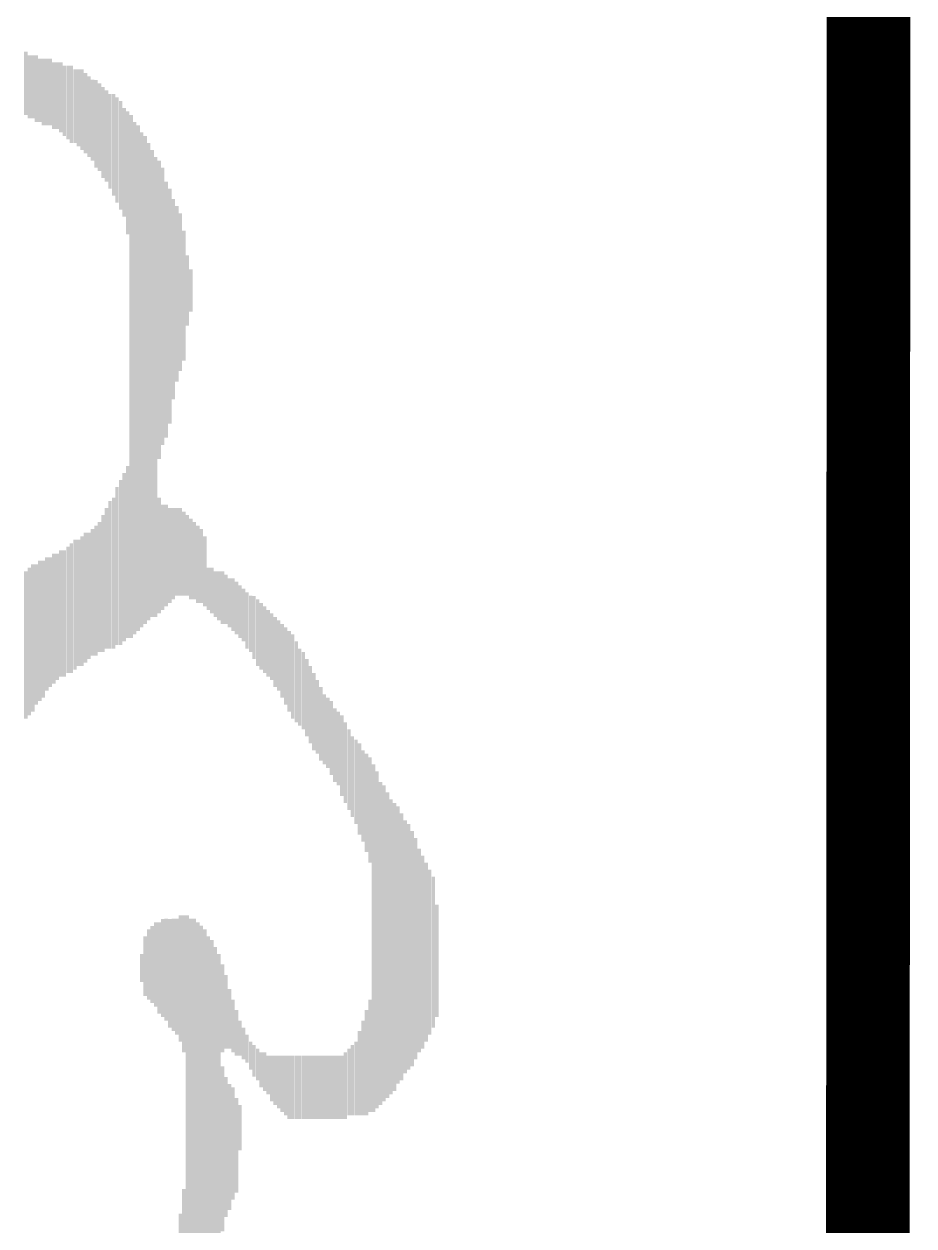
# Model space of a CAD drawing. Extents: x -3.8 to 20.4, y -21.6 to 37.
# Drawn here: x 17.743 to 20.447, y 13.024 to 16.678 of the extents above; entities that cross this region are included whole.
import ezdxf

# ---------------------------------------------------------------- set-up
doc = ezdxf.new("R2010")
doc.units = 0
for name, color, linetype in [('1', 12, 'CONTINUOUS'), ('16', 132, 'CONTINUOUS'), ('20', 53, 'CONTINUOUS'), ('21', 41, 'CONTINUOUS')]:
    doc.layers.add(name, color=color, linetype=linetype)

# ---------------------------------------------------------------- blocks, each defined once
blk = doc.blocks.new('RECT')
blk.add_solid([(-0.5, -0.5), (0.5, -0.5), (-0.5, 0.5), (0.5, 0.5)])

msp = doc.modelspace()

# ---------------------------------------------------------------- linework, layer by layer
at = {"layer": '1', "const_width": 0.2032}
msp.add_lwpolyline([(20.32, 36.83), (20.32, 0)], dxfattribs=at)
at = {"layer": '16', "const_width": 0.2032}
msp.add_lwpolyline([(20.32, 36.83), (20.32, 0)], dxfattribs=at)
at = {"layer": '20', "const_width": 0.254}
msp.add_lwpolyline([(20.3, 0), (20.32, 36.83)], dxfattribs=at)

# ---------------------------------------------------------------- block references
at = {"layer": '21', "rotation": 90}
for p, xscale, yscale in [((17.7486, 16.4973), 0.192, 0.0106), ((17.7592, 16.4866), 0.192, 0.0106), ((17.7699, 16.4866), 0.192, 0.0106), ((17.7806, 16.4813), 0.2026, 0.0106), ((17.7912, 16.476), 0.192, 0.0106), ((17.8019, 16.4706), 0.2026, 0.0106), ((17.8126, 16.4706), 0.2026, 0.0106), ((17.8232, 16.4706), 0.2026, 0.0106), ((17.8339, 16.4599), 0.2026, 0.0106), ((17.8446, 16.4599), 0.2026, 0.0106), ((17.8552, 16.4546), 0.2132, 0.0106), ((17.8659, 16.444), 0.2134, 0.0106), ((17.8766, 16.4386), 0.224, 0.0106), ((17.8872, 16.4333), 0.2346, 0.0106), ((17.8979, 16.428), 0.224, 0.0106), ((17.9086, 16.4226), 0.2346, 0.0106), ((17.9193, 16.4173), 0.2454, 0.0106), ((17.9299, 16.4066), 0.2452, 0.0106), ((17.9406, 16.396), 0.2454, 0.0106), ((17.9513, 16.3853), 0.2454, 0.0106), ((17.9619, 16.3746), 0.2666, 0.0106), ((17.9726, 16.3639), 0.2666, 0.0106), ((17.9833, 16.3479), 0.2772, 0.0106), ((17.9939, 16.3373), 0.2774, 0.0106), ((18.0046, 16.3213), 0.288, 0.0106), ((18.0153, 16.3106), 0.3094, 0.0106), ((18.0259, 16.2946), 0.32, 0.0106), ((18.0366, 16.2786), 0.3306, 0.0106), ((18.0473, 16.2572), 0.3306, 0.0106), ((18.0579, 16.2251), 0.3736, 0.0106), ((18.0686, 15.6063), 1.59, 0.0106), ((18.0793, 15.6009), 1.558, 0.0106), ((18.0899, 15.6009), 1.5366, 0.0106), ((18.1006, 15.5956), 1.5046, 0.0106), ((18.1113, 15.5956), 1.4834, 0.0106), ((18.1219, 15.5903), 1.4514, 0.0106), ((18.1326, 15.5849), 1.4192, 0.0106), ((18.1433, 15.5743), 1.398, 0.0106), ((18.1539, 15.8089), 0.9072, 0.0106), ((18.1646, 15.8196), 0.8432, 0.0106), ((18.1753, 15.8091), 0.779, 0.0106), ((18.186, 15.8198), 0.715, 0.0106), ((18.1966, 15.8411), 0.6084, 0.0106), ((18.2073, 15.8571), 0.5336, 0.0106), ((18.218, 15.8624), 0.4802, 0.0106), ((18.2286, 15.8516), 0.3946, 0.0106), ((18.2393, 15.8676), 0.2132, 0.0106), ((18.25, 15.8676), 0.128, 0.0106), ((18.0473, 15.0566), 0.512, 0.0106), ((18.0579, 15.0726), 0.5226, 0.0106), ((18.0366, 15.0406), 0.5014, 0.0106), ((18.0153, 15.0085), 0.459, 0.0106), ((18.0259, 15.0299), 0.48, 0.0106), ((18.1539, 15.0619), 0.352, 0.0106), ((17.9939, 14.9925), 0.427, 0.0106), ((18.0046, 15.0031), 0.4482, 0.0106), ((18.1646, 15.0566), 0.32, 0.0106), ((18.1753, 15.0619), 0.3092, 0.0106), ((18.186, 15.0619), 0.288, 0.0106), ((18.1966, 15.0673), 0.2774, 0.0106), ((18.2073, 15.0726), 0.2666, 0.0106), ((18.218, 15.0726), 0.2666, 0.0106), ((17.9833, 14.9764), 0.4162, 0.0106), ((18.2286, 15.0673), 0.256, 0.0106), ((18.2393, 15.0619), 0.2452, 0.0106), ((18.25, 15.0513), 0.2454, 0.0106), ((17.9299, 14.9338), 0.395, 0.0106), ((17.9406, 14.9391), 0.3842, 0.0106), ((17.9513, 14.9498), 0.3842, 0.0106), ((17.9619, 14.9551), 0.3948, 0.0106), ((17.9726, 14.9658), 0.395, 0.0106), ((18.2606, 15.0459), 0.2346, 0.0106), ((18.2713, 15.0352), 0.2346, 0.0106), ((18.282, 15.0299), 0.224, 0.0106), ((17.8872, 14.9018), 0.395, 0.0106), ((17.8979, 14.9125), 0.395, 0.0106), ((17.9086, 14.9178), 0.3842, 0.0106), ((17.9193, 14.9231), 0.3948, 0.0106), ((18.2926, 15.0139), 0.2132, 0.0106), ((17.8126, 14.8538), 0.4056, 0.0106), ((17.8232, 14.8591), 0.3948, 0.0106), ((17.8339, 14.8698), 0.395, 0.0106), ((17.8446, 14.8751), 0.3842, 0.0106), ((17.8552, 14.8858), 0.3842, 0.0106), ((17.8659, 14.8858), 0.3842, 0.0106), ((17.8766, 14.8964), 0.3842, 0.0106), ((17.7592, 14.8004), 0.4482, 0.0106), ((17.7699, 14.8111), 0.4482, 0.0106), ((17.7806, 14.8218), 0.427, 0.0106), ((17.7912, 14.8325), 0.427, 0.0106), ((17.8019, 14.8378), 0.4162, 0.0106), ((18.3033, 14.9606), 0.128, 0.0106), ((18.314, 14.9552), 0.1386, 0.0106), ((17.7486, 14.7898), 0.4484, 0.0106), ((18.3246, 14.9446), 0.1386, 0.0106), ((18.3353, 14.9393), 0.1494, 0.0106), ((18.3461, 14.9339), 0.16, 0.0108), ((18.3569, 14.9286), 0.1494, 0.0106), ((18.3676, 14.9179), 0.1492, 0.0106), ((18.3782, 14.9126), 0.16, 0.0106), ((18.3889, 14.9019), 0.16, 0.0106), ((18.3996, 14.8913), 0.16, 0.0106), ((18.4102, 14.8806), 0.16, 0.0106), ((18.4209, 14.8644), 0.1708, 0.0106), ((18.4316, 14.8538), 0.171, 0.0106), ((18.4422, 14.8431), 0.1922, 0.0106), ((18.4529, 14.8271), 0.2028, 0.0106), ((18.4636, 14.8164), 0.2028, 0.0106), ((18.4742, 14.8058), 0.203, 0.0106), ((18.4849, 14.7951), 0.2028, 0.0106), ((18.4956, 14.7844), 0.2028, 0.0106), ((18.5062, 14.7685), 0.2136, 0.0106), ((18.5169, 14.7578), 0.2136, 0.0106), ((18.5276, 14.7418), 0.2242, 0.0106), ((18.5383, 14.7258), 0.235, 0.0106), ((18.5489, 14.7098), 0.2456, 0.0106), ((18.5596, 14.6937), 0.2562, 0.0106), ((18.5703, 14.6778), 0.2456, 0.0106), ((18.5809, 14.6616), 0.2346, 0.0106), ((18.5916, 14.6509), 0.2346, 0.0106), ((18.6023, 14.6296), 0.2346, 0.0106), ((18.6129, 14.6083), 0.2346, 0.0106), ((18.6236, 14.5869), 0.2346, 0.0106), ((18.6343, 14.571), 0.224, 0.0106), ((18.6449, 14.5496), 0.224, 0.0106), ((18.6556, 14.5336), 0.2132, 0.0106), ((18.6663, 14.523), 0.2134, 0.0106), ((18.6769, 14.507), 0.224, 0.0106), ((18.6876, 14.4856), 0.224, 0.0106), ((18.6983, 14.475), 0.224, 0.0106), ((18.7089, 14.4536), 0.2452, 0.0106), ((18.7196, 14.4323), 0.2454, 0.0106), ((18.7303, 14.4109), 0.2452, 0.0106), ((18.7409, 14.3896), 0.2454, 0.0106), ((18.7516, 14.3736), 0.256, 0.0106), ((18.7623, 14.3523), 0.2774, 0.0106), ((18.7729, 14.3309), 0.2772, 0.0106), ((18.7836, 14.3096), 0.2986, 0.0106), ((18.7943, 14.2881), 0.3202, 0.0106), ((18.805, 13.8986), 1.0566, 0.0106), ((18.8156, 13.8933), 1.0246, 0.0106), ((18.8263, 13.8826), 0.9818, 0.0106), ((18.837, 13.8826), 0.9606, 0.0106), ((18.8476, 13.8773), 0.9286, 0.0106), ((18.8583, 13.872), 0.8966, 0.0106), ((18.869, 13.8719), 0.8752, 0.0106), ((18.8796, 13.8773), 0.8432, 0.0106), ((18.8903, 13.8719), 0.8112, 0.0106), ((18.901, 13.872), 0.7686, 0.0106), ((18.9116, 13.8719), 0.7472, 0.0106), ((18.9223, 13.8666), 0.7152, 0.0106), ((18.933, 13.8667), 0.6722, 0.0106), ((18.9436, 13.8614), 0.619, 0.0106), ((18.9543, 13.8561), 0.587, 0.0106), ((18.965, 13.8559), 0.544, 0.0106), ((18.9758, 13.856), 0.5014, 0.0108), ((18.9866, 13.8559), 0.4586, 0.0106), ((18.9972, 13.8293), 0.3414, 0.0106), ((18.218, 13.7759), 0.384, 0.0106), ((18.2286, 13.7599), 0.416, 0.0106), ((18.2393, 13.333), 1.27, 0.0106), ((18.1219, 13.8186), 0.2132, 0.0106), ((18.1326, 13.8186), 0.2346, 0.0106), ((18.1433, 13.8186), 0.256, 0.0106), ((18.1539, 13.8079), 0.2772, 0.0106), ((18.1646, 13.8079), 0.2986, 0.0106), ((18.1753, 13.8026), 0.3094, 0.0106), ((18.186, 13.7919), 0.3306, 0.0106), ((18.1966, 13.7866), 0.3414, 0.0106), ((18.2073, 13.7813), 0.352, 0.0106), ((18.25, 13.3383), 1.238, 0.0106), ((18.2606, 13.349), 1.2166, 0.0106), ((18.2713, 13.3543), 1.1846, 0.0106), ((18.282, 13.365), 1.142, 0.0106), ((18.2926, 13.3863), 1.078, 0.0106), ((18.1113, 13.8133), 0.1814, 0.0106), ((18.3033, 13.3863), 1.0352, 0.0106), ((18.314, 13.4024), 0.9816, 0.0106), ((18.1006, 13.8079), 0.0852, 0.0106), ((18.3246, 13.4078), 0.9284, 0.0106), ((18.3353, 13.4131), 0.875, 0.0106), ((18.3461, 13.6852), 0.2666, 0.0108), ((18.3569, 13.6746), 0.224, 0.0106), ((18.3676, 13.6533), 0.1814, 0.0106), ((18.3782, 13.6319), 0.16, 0.0106), ((18.7943, 13.5411), 0.3416, 0.0106), ((18.3889, 13.6106), 0.1386, 0.0106), ((18.7836, 13.5198), 0.3202, 0.0106), ((18.3996, 13.5946), 0.1066, 0.0106), ((18.7729, 13.5038), 0.2882, 0.0106), ((18.4102, 13.5786), 0.096, 0.0106), ((18.4209, 13.5626), 0.0854, 0.0106), ((18.7623, 13.4878), 0.2562, 0.0106), ((18.4316, 13.5411), 0.0856, 0.0106), ((18.4422, 13.5251), 0.0962, 0.0106), ((18.4529, 13.5144), 0.0962, 0.0106), ((18.7303, 13.4611), 0.2028, 0.0106), ((18.7409, 13.4665), 0.2136, 0.0106), ((18.7516, 13.4718), 0.2242, 0.0106), ((18.4636, 13.4984), 0.1068, 0.0106), ((18.4742, 13.4931), 0.1176, 0.0106), ((18.4849, 13.4825), 0.1176, 0.0106), ((18.4956, 13.4718), 0.139, 0.0106), ((18.5062, 13.4665), 0.1496, 0.0106), ((18.5169, 13.4611), 0.1602, 0.0106), ((18.5276, 13.4558), 0.171, 0.0106), ((18.5383, 13.4505), 0.1816, 0.0106), ((18.5489, 13.4451), 0.1922, 0.0106), ((18.5596, 13.4451), 0.1922, 0.0106), ((18.5703, 13.4451), 0.1922, 0.0106), ((18.5809, 13.4451), 0.1922, 0.0106), ((18.5916, 13.4451), 0.1922, 0.0106), ((18.6023, 13.4451), 0.1922, 0.0106), ((18.6129, 13.4451), 0.1922, 0.0106), ((18.6236, 13.4451), 0.1922, 0.0106), ((18.6343, 13.4451), 0.1922, 0.0106), ((18.6449, 13.4451), 0.1922, 0.0106), ((18.6556, 13.4451), 0.1922, 0.0106), ((18.6663, 13.4451), 0.1922, 0.0106), ((18.6769, 13.4451), 0.1922, 0.0106), ((18.6876, 13.4451), 0.1922, 0.0106), ((18.6983, 13.4451), 0.1922, 0.0106), ((18.7089, 13.4451), 0.1922, 0.0106), ((18.7196, 13.4504), 0.2028, 0.0106), ((18.3461, 13.2583), 0.5014, 0.0108), ((18.3569, 13.2636), 0.4266, 0.0106), ((18.3676, 13.2636), 0.384, 0.0106), ((18.3782, 13.2743), 0.3414, 0.0106), ((18.3889, 13.269), 0.288, 0.0106), ((18.3996, 13.3223), 0.1386, 0.0106), ((18.2286, 12.8954), 0.4802, 0.0106), ((18.218, 12.8421), 0.4376, 0.0106)]:
    msp.add_blockref('RECT', p, dxfattribs=dict(at, xscale=xscale, yscale=yscale))

doc.saveas('drawing.dxf')
